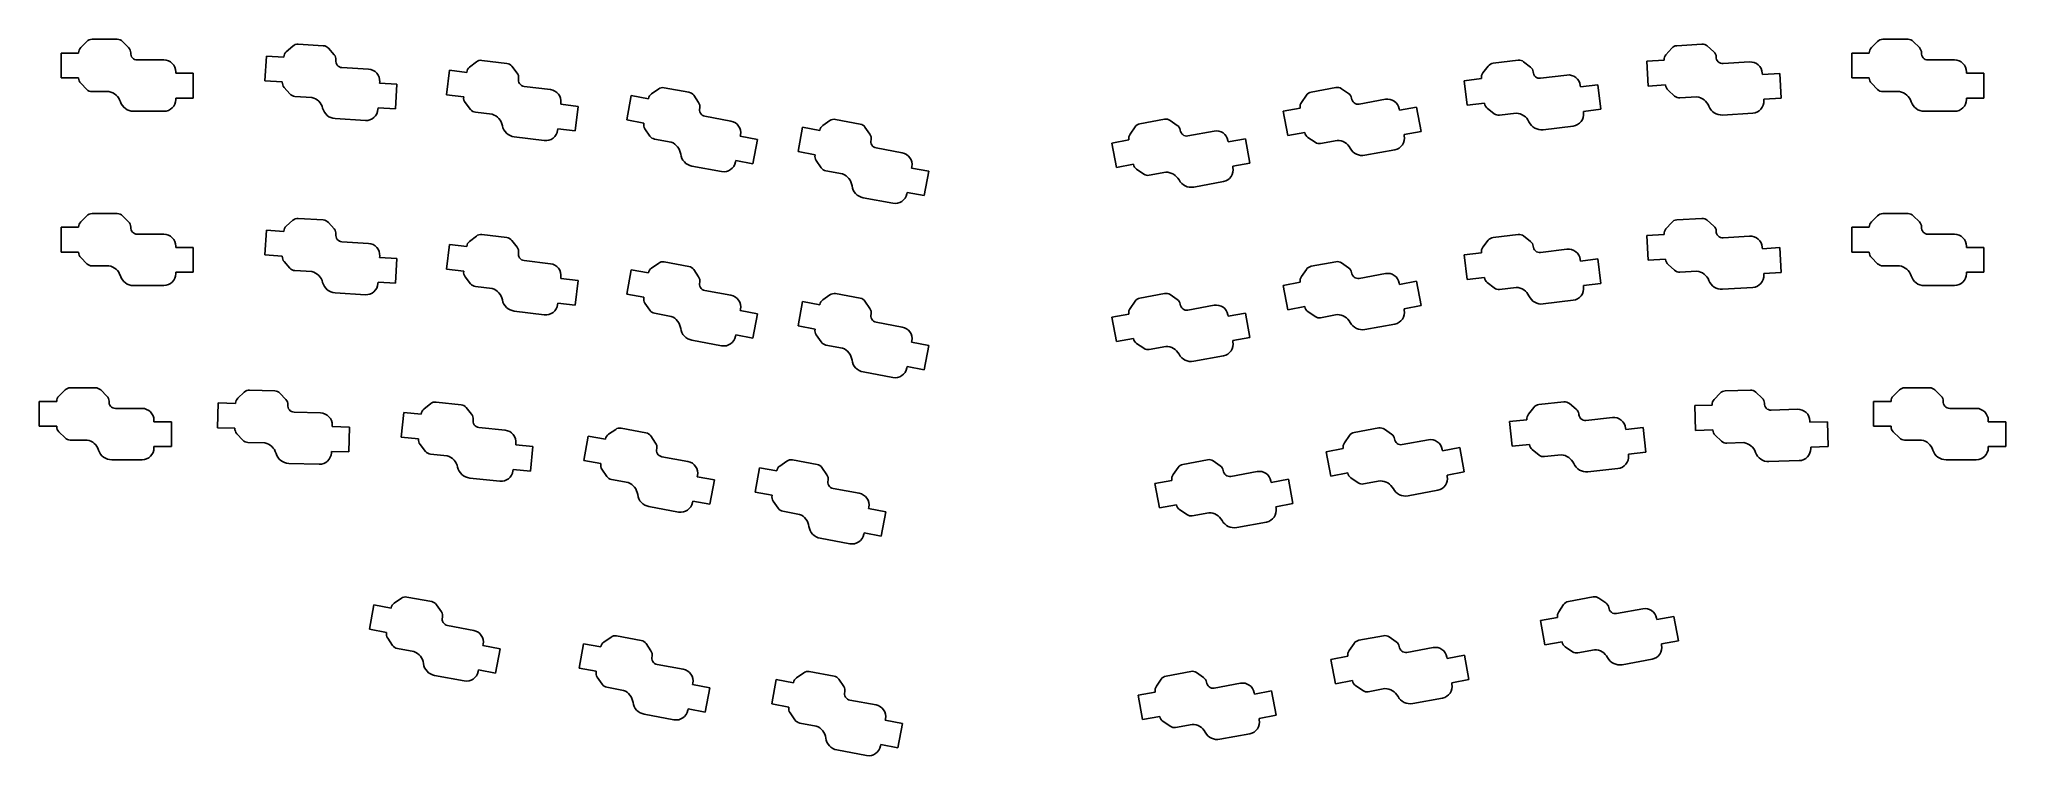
# Model space of a CAD drawing. Extents: x -7 to 207, y -69 to 9.
import ezdxf

# ---------------------------------------------------------------- set-up
doc = ezdxf.new("R2010")
doc.units = 0
doc.layers.add('BLACK', color=7, linetype='CONTINUOUS')

msp = doc.modelspace()

# ---------------------------------------------------------------- linework, layer by layer
at = {"layer": 'BLACK', "linetype": 'CONTINUOUS'}
for p, q in [((1.42574, 8.8), (-1.325739, 8.8)), ((196.723939, 8.8), (193.97246, 8.8)), ((-4.7, 7.3), (-4.7, 4.6)), ((-2.8, 7.3), (-4.7, 7.3)), ((-2.8, 7.325739), (-2.8, 7.3)), ((-1.891418, 8.565688), (-2.565689, 7.891417)), ((2.665658, 7.891448), (1.991418, 8.565688)), ((2.9, 7.174644), (2.9, 7.332511)), ((6.5, 6.55), (3.6, 6.55)), ((17.691663, 6.975632), (17.526832, 4.280668)), ((19.588119, 6.85964), (17.691663, 6.975632)), ((19.58969, 6.885331), (19.588119, 6.85964)), ((20.572275, 8.0675), (19.858098, 7.435649)), ((23.89755, 8.098867), (21.151203, 8.266841)), ((25.079689, 7.116314), (24.447868, 7.830458)), ((25.269834, 6.386541), (25.279472, 6.544114)), ((43.914071, 6.172159), (41.183101, 6.50748)), ((154.214354, 6.519667), (151.483384, 6.184346)), ((170.120525, 6.517768), (168.224069, 6.401776)), ((170.118954, 6.543459), (170.120525, 6.517768)), ((170.950144, 7.836563), (170.318294, 7.122386)), ((174.246811, 8.272946), (171.500464, 8.104972)), ((175.539882, 7.441783), (174.825738, 8.073604)), ((175.817546, 6.740623), (175.807909, 6.898195)), ((190.598199, 7.3), (190.598199, 4.6)), ((192.498199, 7.3), (190.598199, 7.3)), ((192.498199, 7.325739), (192.498199, 7.3)), ((193.406781, 8.565688), (192.73251, 7.891417)), ((197.963857, 7.891448), (197.289617, 8.565688)), ((198.198199, 7.174644), (198.198199, 7.332511)), ((201.798199, 6.55), (198.898199, 6.55)), ((-4.7, 4.6), (-2.8, 4.6)), ((-2.8, 4.6), (-2.8, 4.574261)), ((7.8, 5.1), (7.8, 5.25)), ((9.7, 5.1), (7.8, 5.1)), ((9.7, 2.4), (9.7, 5.1)), ((28.824986, 5.543287), (25.930395, 5.720328)), ((37.651187, 5.42988), (37.32214, 2.750005)), ((39.537025, 5.198328), (37.651187, 5.42988)), ((39.540162, 5.223875), (39.537025, 5.198328)), ((40.593083, 6.343854), (39.841665, 5.756781)), ((45.034022, 5.119271), (44.446977, 5.870655)), ((45.179261, 4.379251), (45.1985, 4.535941)), ((150.202916, 4.51586), (148.317078, 4.284308)), ((150.199779, 4.541407), (150.202916, 4.51586)), ((150.950477, 5.882842), (150.363404, 5.131424)), ((155.555754, 5.768995), (154.80437, 6.35604)), ((155.875706, 5.086093), (155.856467, 5.242784)), ((159.524997, 4.904835), (156.646613, 4.551414)), ((168.224069, 6.401776), (168.3889, 3.706812)), ((179.448965, 6.336918), (176.554374, 6.159878)), ((180.835061, 4.968986), (180.825904, 5.118706)), ((182.731517, 5.084978), (180.835061, 4.968986)), ((182.896348, 2.390014), (182.731517, 5.084978)), ((190.598199, 4.6), (192.498199, 4.6)), ((192.498199, 4.6), (192.498199, 4.574261)), ((203.098199, 5.1), (203.098199, 5.25)), ((204.998199, 5.1), (203.098199, 5.1)), ((204.998199, 2.4), (204.998199, 5.1)), ((-2.565688, 4.008582), (-1.891417, 3.334311)), ((-1.325739, 3.1), (0.509686, 3.1)), ((7.8, 2.4), (9.7, 2.4)), ((7.8, 2.25), (7.8, 2.4)), ((17.526832, 4.280668), (19.423288, 4.164676)), ((19.423288, 4.164676), (19.421717, 4.138985)), ((19.621058, 3.560057), (20.252908, 2.84588)), ((20.803226, 2.577472), (22.635228, 2.465422)), ((30.034041, 4.016629), (30.043198, 4.166349)), ((31.930497, 3.900637), (30.034041, 4.016629)), ((31.765666, 1.205673), (31.930497, 3.900637)), ((37.32214, 2.750005), (39.207978, 2.518453)), ((39.207978, 2.518453), (39.204841, 2.492906)), ((48.676302, 3.320534), (45.797918, 3.673955)), ((57.479118, 2.668512), (56.987082, 0.013724)), ((59.347303, 2.322264), (57.479118, 2.668512)), ((59.351993, 2.347572), (59.347303, 2.322264)), ((60.471324, 3.401182), (59.685467, 2.861078)), ((63.775635, 3.027067), (61.07023, 3.528484)), ((64.82922, 1.907771), (64.289141, 2.693592)), ((131.107383, 2.711815), (130.567279, 1.925959)), ((134.326295, 3.546708), (131.62089, 3.04529)), ((135.711021, 2.879327), (134.925201, 3.419406)), ((136.072066, 2.217231), (136.043297, 2.372454)), ((139.725616, 2.259095), (136.874177, 1.730612)), ((148.317078, 4.284308), (148.646125, 1.604433)), ((160.992017, 3.624073), (160.973737, 3.772955)), ((162.877855, 3.855625), (160.992017, 3.624073)), ((163.206902, 1.17575), (162.877855, 3.855625)), ((168.3889, 3.706812), (170.285356, 3.822804)), ((170.285356, 3.822804), (170.286928, 3.797113)), ((170.555336, 3.246794), (171.269513, 2.614944)), ((171.84844, 2.415603), (173.680442, 2.527653)), ((180.999892, 2.274022), (182.896348, 2.390014)), ((181.009049, 2.124302), (180.999892, 2.274022)), ((192.732511, 4.008582), (193.406782, 3.334311)), ((193.97246, 3.1), (195.807885, 3.1)), ((203.098199, 2.4), (204.998199, 2.4)), ((203.098199, 2.25), (203.098199, 2.4)), ((3.2, 0.95), (6.5, 0.95)), ((25.189269, 0.155193), (28.483114, -0.046267)), ((29.860053, 1.171945), (29.86921, 1.321665)), ((29.86921, 1.321665), (31.765666, 1.205673)), ((39.368468, 1.902888), (39.95554, 1.15147)), ((40.488446, 0.849967), (42.31019, 0.626285)), ((49.789902, 1.722911), (49.808182, 1.871793)), ((51.675739, 1.49136), (49.789902, 1.722911)), ((51.346692, -1.188515), (51.675739, 1.49136)), ((56.987082, 0.013724), (58.855267, -0.332524)), ((64.929011, 1.160265), (64.95778, 1.315488)), ((68.354897, -0.109967), (65.503457, 0.418516)), ((82.457478, -0.435408), (79.752073, 0.066009)), ((115.644452, 0.084233), (112.939047, -0.417185)), ((130.444669, 1.301745), (128.576485, 0.955498)), ((128.576485, 0.955498), (129.068521, -1.69929)), ((130.439978, 1.327053), (130.444669, 1.301745)), ((141.268089, 1.070281), (141.240754, 1.217769)), ((143.136273, 1.416529), (141.268089, 1.070281)), ((143.628309, -1.23826), (143.136273, 1.416529)), ((148.646125, 1.604433), (150.531963, 1.835985)), ((150.531963, 1.835985), (150.5351, 1.810438)), ((150.836604, 1.277531), (151.588022, 0.690459)), ((152.178039, 0.526833), (153.999783, 0.750515)), ((161.321065, 0.944199), (163.206902, 1.17575)), ((161.339345, 0.795317), (161.321065, 0.944199)), ((176.496992, 0.545903), (179.790837, 0.747364)), ((198.498199, 0.95), (201.798199, 0.95)), ((44.718432, -1.835556), (47.993834, -2.237725)), ((49.442574, -1.105845), (49.460854, -0.956963)), ((49.460854, -0.956963), (51.346692, -1.188515)), ((58.855267, -0.332524), (58.850576, -0.357832)), ((58.977878, -0.956739), (59.517982, -1.742595)), ((60.031488, -2.076069), (61.836178, -2.410549)), ((69.368886, -1.772593), (69.396222, -1.625105)), ((71.237071, -2.118841), (69.368886, -1.772593)), ((70.745035, -4.773629), (71.237071, -2.118841)), ((76.160961, -0.793963), (75.668925, -3.448751)), ((78.029146, -1.140211), (76.160961, -0.793963)), ((78.033836, -1.114903), (78.029146, -1.140211)), ((79.153167, -0.061293), (78.36731, -0.601397)), ((83.511063, -1.554704), (82.970984, -0.768883)), ((111.758135, -2.135422), (111.762826, -2.16073)), ((112.42554, -0.75066), (111.885436, -1.536516)), ((117.029178, -0.583148), (116.243358, -0.043069)), ((117.390223, -1.245244), (117.361454, -1.090021)), ((121.043773, -1.20338), (118.192334, -1.731863)), ((124.45443, -2.045946), (122.586246, -2.392194)), ((124.946466, -4.700735), (124.45443, -2.045946)), ((129.068521, -1.69929), (130.936705, -1.353043)), ((130.936705, -1.353043), (130.941395, -1.378351)), ((131.274871, -1.891858), (132.060727, -2.431962)), ((141.760125, -1.584507), (143.628309, -1.23826)), ((141.78746, -1.731995), (141.760125, -1.584507)), ((156.932063, -1.055592), (160.207465, -0.653423)), ((75.668925, -3.448751), (77.53711, -3.794999)), ((77.53711, -3.794999), (77.532419, -3.820307)), ((83.610854, -2.30221), (83.639623, -2.146987)), ((87.03674, -3.572442), (84.1853, -3.043959)), ((111.762826, -2.16073), (109.894642, -2.506977)), ((109.894642, -2.506977), (110.386678, -5.161765)), ((122.586246, -2.392194), (122.558911, -2.244706)), ((132.659632, -2.559263), (134.464323, -2.224783)), ((137.501394, -3.84851), (140.746135, -3.247133)), ((64.089636, -5.014818), (67.334378, -5.616195)), ((68.849515, -4.57487), (68.876851, -4.427381)), ((68.876851, -4.427381), (70.745035, -4.773629)), ((77.659721, -4.419214), (78.199825, -5.20507)), ((78.713331, -5.538544), (80.518021, -5.873024)), ((88.050729, -5.235068), (88.078065, -5.08758)), ((89.918914, -5.581316), (88.050729, -5.235068)), ((89.426878, -8.236104), (89.918914, -5.581316)), ((110.386678, -5.161765), (112.254862, -4.815518)), ((112.254862, -4.815518), (112.259552, -4.840826)), ((112.593028, -5.354333), (113.378884, -5.894437)), ((113.977789, -6.021738), (115.78248, -5.687258)), ((123.078282, -5.046982), (124.946466, -4.700735)), ((123.105617, -5.19447), (123.078282, -5.046982)), ((82.771479, -8.477293), (86.016221, -9.07867)), ((87.531358, -8.037345), (87.558694, -7.889856)), ((87.558694, -7.889856), (89.426878, -8.236104)), ((118.819551, -7.310985), (122.064292, -6.709608)), ((-1.891418, -10.434312), (-2.565689, -11.108583)), ((1.42574, -10.2), (-1.325739, -10.2)), ((2.665658, -11.108552), (1.991418, -10.434312)), ((193.406781, -10.434312), (192.73251, -11.108583)), ((196.723939, -10.2), (193.97246, -10.2)), ((197.963857, -11.108552), (197.289617, -10.434312)), ((-4.7, -11.7), (-4.7, -14.4)), ((-2.8, -11.7), (-4.7, -11.7)), ((-2.8, -11.674261), (-2.8, -11.7)), ((2.9, -11.825356), (2.9, -11.667489)), ((6.5, -12.45), (3.6, -12.45)), ((17.691663, -12.024369), (17.526832, -14.719333)), ((19.588119, -12.140361), (17.691663, -12.024369)), ((19.58969, -12.11467), (19.588119, -12.140361)), ((20.572275, -10.932501), (19.858098, -11.564352)), ((23.89755, -10.901134), (21.151203, -10.73316)), ((25.079689, -11.883687), (24.447868, -11.169543)), ((25.269834, -12.61346), (25.279472, -12.455887)), ((40.593083, -12.656146), (39.841665, -13.243219)), ((43.914071, -12.827841), (41.183101, -12.49252)), ((154.214354, -12.480333), (151.483384, -12.815654)), ((155.555754, -13.231005), (154.80437, -12.64396)), ((170.120525, -12.482233), (168.224069, -12.598225)), ((168.224069, -12.598225), (168.3889, -15.293189)), ((170.118954, -12.456542), (170.120525, -12.482233)), ((170.950144, -11.163438), (170.318294, -11.877615)), ((174.246811, -10.727055), (171.500464, -10.895029)), ((175.539882, -11.558218), (174.825738, -10.926397)), ((175.817546, -12.259378), (175.807909, -12.101806)), ((179.448965, -12.663083), (176.554374, -12.840123)), ((190.598199, -11.7), (190.598199, -14.4)), ((192.498199, -11.7), (190.598199, -11.7)), ((192.498199, -11.674261), (192.498199, -11.7)), ((198.198199, -11.825356), (198.198199, -11.667489)), ((201.798199, -12.45), (198.898199, -12.45)), ((-4.7, -14.4), (-2.8, -14.4)), ((-2.8, -14.4), (-2.8, -14.425739)), ((-2.565688, -14.991418), (-1.891417, -15.665689)), ((7.8, -13.9), (7.8, -13.75)), ((9.7, -13.9), (7.8, -13.9)), ((9.7, -16.6), (9.7, -13.9)), ((17.526832, -14.719333), (19.423288, -14.835325)), ((19.423288, -14.835325), (19.421717, -14.861016)), ((28.824986, -13.456714), (25.930395, -13.279673)), ((30.034041, -14.983372), (30.043198, -14.833652)), ((31.930497, -15.099364), (30.034041, -14.983372)), ((37.651187, -13.57012), (37.32214, -16.249995)), ((39.537025, -13.801672), (37.651187, -13.57012)), ((39.540162, -13.776125), (39.537025, -13.801672)), ((45.034022, -13.880729), (44.446977, -13.129345)), ((45.179261, -14.620749), (45.1985, -14.464059)), ((150.202916, -14.48414), (148.317078, -14.715692)), ((148.317078, -14.715692), (148.646125, -17.395567)), ((150.199779, -14.458593), (150.202916, -14.48414)), ((150.950477, -13.117158), (150.363404, -13.868576)), ((155.875706, -13.913907), (155.856467, -13.757216)), ((159.524997, -14.095165), (156.646613, -14.448586)), ((180.835061, -14.031015), (180.825904, -13.881295)), ((182.731517, -13.915023), (180.835061, -14.031015)), ((182.896348, -16.609987), (182.731517, -13.915023)), ((190.598199, -14.4), (192.498199, -14.4)), ((192.498199, -14.4), (192.498199, -14.425739)), ((192.732511, -14.991418), (193.406782, -15.665689)), ((203.098199, -13.9), (203.098199, -13.75)), ((204.998199, -13.9), (203.098199, -13.9)), ((204.998199, -16.6), (204.998199, -13.9)), ((-1.325739, -15.9), (0.509686, -15.9)), ((7.8, -16.6), (9.7, -16.6)), ((7.8, -16.75), (7.8, -16.6)), ((19.621058, -15.439944), (20.252908, -16.154121)), ((20.803226, -16.422529), (22.635228, -16.534579)), ((31.765666, -17.794328), (31.930497, -15.099364)), ((37.32214, -16.249995), (39.207978, -16.481547)), ((39.207978, -16.481547), (39.204841, -16.507094)), ((39.368468, -17.097112), (39.95554, -17.84853)), ((48.676302, -15.679466), (45.797918, -15.326045)), ((49.789902, -17.277089), (49.808182, -17.128207)), ((57.479118, -16.331488), (56.987082, -18.986276)), ((59.347303, -16.677736), (57.479118, -16.331488)), ((59.351993, -16.652428), (59.347303, -16.677736)), ((60.471324, -15.598818), (59.685467, -16.138922)), ((63.775635, -15.972933), (61.07023, -15.471516)), ((64.82922, -17.092229), (64.289141, -16.306408)), ((131.107383, -16.288185), (130.567279, -17.074041)), ((134.326295, -15.453292), (131.62089, -15.95471)), ((135.711021, -16.120673), (134.925201, -15.580594)), ((136.072066, -16.782769), (136.043297, -16.627546)), ((139.725616, -16.740905), (136.874177, -17.269388)), ((160.992017, -15.375927), (160.973737, -15.227045)), ((162.877855, -15.144375), (160.992017, -15.375927)), ((163.206902, -17.82425), (162.877855, -15.144375)), ((168.3889, -15.293189), (170.285356, -15.177197)), ((170.285356, -15.177197), (170.286928, -15.202888)), ((170.555336, -15.753207), (171.269513, -16.385057)), ((171.84844, -16.584398), (173.680442, -16.472348)), ((180.999892, -16.725979), (182.896348, -16.609987)), ((181.009049, -16.875699), (180.999892, -16.725979)), ((193.97246, -15.9), (195.807885, -15.9)), ((203.098199, -16.6), (204.998199, -16.6)), ((203.098199, -16.75), (203.098199, -16.6)), ((3.2, -18.05), (6.5, -18.05)), ((25.189269, -18.844808), (28.483114, -19.046268)), ((29.860053, -17.828056), (29.86921, -17.678336)), ((29.86921, -17.678336), (31.765666, -17.794328)), ((40.488446, -18.150033), (42.31019, -18.373715)), ((51.675739, -17.50864), (49.789902, -17.277089)), ((51.346692, -20.188515), (51.675739, -17.50864)), ((56.987082, -18.986276), (58.855267, -19.332524)), ((64.929011, -17.839735), (64.95778, -17.684512)), ((68.354897, -19.109967), (65.503457, -18.581484)), ((79.153167, -19.061293), (78.36731, -19.601397)), ((82.457478, -19.435408), (79.752073, -18.933991)), ((115.644452, -18.915767), (112.939047, -19.417185)), ((117.029178, -19.583148), (116.243358, -19.043069)), ((130.444669, -17.698255), (128.576485, -18.044502)), ((128.576485, -18.044502), (129.068521, -20.69929)), ((130.439978, -17.672947), (130.444669, -17.698255)), ((141.268089, -17.929719), (141.240754, -17.782231)), ((143.136273, -17.583471), (141.268089, -17.929719)), ((143.628309, -20.23826), (143.136273, -17.583471)), ((148.646125, -17.395567), (150.531963, -17.164015)), ((150.531963, -17.164015), (150.5351, -17.189562)), ((150.836604, -17.722469), (151.588022, -18.309541)), ((152.178039, -18.473167), (153.999783, -18.249485)), ((161.321065, -18.055801), (163.206902, -17.82425)), ((161.339345, -18.204683), (161.321065, -18.055801)), ((176.496992, -18.454098), (179.790837, -18.252637)), ((198.498199, -18.05), (201.798199, -18.05)), ((44.718432, -20.835556), (47.993834, -21.237725)), ((49.442574, -20.105845), (49.460854, -19.956963)), ((49.460854, -19.956963), (51.346692, -20.188515)), ((58.855267, -19.332524), (58.850576, -19.357832)), ((58.977878, -19.956739), (59.517982, -20.742595)), ((60.031488, -21.076069), (61.836178, -21.410549)), ((69.368886, -20.772593), (69.396222, -20.625105)), ((71.237071, -21.118841), (69.368886, -20.772593)), ((70.745035, -23.773629), (71.237071, -21.118841)), ((76.160961, -19.793963), (75.668925, -22.448751)), ((78.029146, -20.140211), (76.160961, -19.793963)), ((78.033836, -20.114903), (78.029146, -20.140211)), ((83.511063, -20.554704), (82.970984, -19.768883)), ((83.610854, -21.30221), (83.639623, -21.146987)), ((111.762826, -21.16073), (109.894642, -21.506977)), ((111.758135, -21.135422), (111.762826, -21.16073)), ((112.42554, -19.75066), (111.885436, -20.536516)), ((117.390223, -20.245244), (117.361454, -20.090021)), ((121.043773, -20.20338), (118.192334, -20.731863)), ((122.586246, -21.392194), (122.558911, -21.244706)), ((124.45443, -21.045946), (122.586246, -21.392194)), ((124.946466, -23.700735), (124.45443, -21.045946)), ((129.068521, -20.69929), (130.936705, -20.353043)), ((130.936705, -20.353043), (130.941395, -20.378351)), ((131.274871, -20.891858), (132.060727, -21.431962)), ((132.659632, -21.559263), (134.464323, -21.224783)), ((141.760125, -20.584507), (143.628309, -20.23826)), ((141.78746, -20.731995), (141.760125, -20.584507)), ((156.932063, -20.055592), (160.207465, -19.653423)), ((68.849515, -23.57487), (68.876851, -23.427381)), ((68.876851, -23.427381), (70.745035, -23.773629)), ((75.668925, -22.448751), (77.53711, -22.794999)), ((77.53711, -22.794999), (77.532419, -22.820307)), ((77.659721, -23.419214), (78.199825, -24.20507)), ((87.03674, -22.572442), (84.1853, -22.043959)), ((109.894642, -21.506977), (110.386678, -24.161765)), ((137.501394, -22.84851), (140.746135, -22.247133)), ((64.089636, -24.014818), (67.334378, -24.616195)), ((78.713331, -24.538544), (80.518021, -24.873024)), ((88.050729, -24.235068), (88.078065, -24.08758)), ((89.918914, -24.581316), (88.050729, -24.235068)), ((89.426878, -27.236104), (89.918914, -24.581316)), ((110.386678, -24.161765), (112.254862, -23.815518)), ((112.254862, -23.815518), (112.259552, -23.840826)), ((112.593028, -24.354333), (113.378884, -24.894437)), ((113.977789, -25.021738), (115.78248, -24.687258)), ((118.819551, -26.310985), (122.064292, -25.709608)), ((123.078282, -24.046982), (124.946466, -23.700735)), ((123.105617, -24.19447), (123.078282, -24.046982)), ((82.771479, -27.477293), (86.016221, -28.07867)), ((87.531358, -27.037345), (87.558694, -26.889856)), ((87.558694, -26.889856), (89.426878, -27.236104)), ((-4.266418, -29.434312), (-4.940689, -30.108583)), ((-0.94926, -29.2), (-3.700739, -29.2)), ((0.290658, -30.108552), (-0.383582, -29.434312)), ((15.281733, -29.675093), (14.587185, -30.328458)), ((18.604499, -29.542191), (15.854303, -29.458165)), ((19.816093, -30.488185), (19.162758, -29.793669)), ((176.235395, -29.790615), (175.58203, -30.485163)), ((179.54385, -29.455111), (176.793654, -29.539137)), ((180.810936, -30.325374), (180.11642, -29.672039)), ((195.781781, -29.434312), (195.10751, -30.108583)), ((199.098939, -29.2), (196.34746, -29.2)), ((200.338857, -30.108552), (199.664617, -29.434312)), ((-7.075, -30.7), (-7.075, -33.4)), ((-5.175, -30.7), (-7.075, -30.7)), ((-5.175, -30.674261), (-5.175, -30.7)), ((0.525, -30.825356), (0.525, -30.667489)), ((4.125, -31.45), (1.225, -31.45)), ((12.435808, -30.854421), (12.353354, -33.553161)), ((14.334922, -30.912444), (12.435808, -30.854421)), ((14.335708, -30.886717), (14.334922, -30.912444)), ((20.028435, -31.211811), (20.033256, -31.054018)), ((23.607681, -31.946102), (20.709033, -31.857541)), ((32.681263, -31.888285), (32.393178, -34.572872)), ((34.570417, -32.091011), (32.681263, -31.888285)), ((34.573163, -32.065419), (34.570417, -32.091011)), ((35.608858, -30.929492), (34.866493, -31.527971)), ((38.932081, -31.050451), (36.196309, -30.756874)), ((40.06798, -32.086114), (39.469529, -31.343783)), ((155.928099, -31.333113), (155.32962, -32.075478)), ((159.20132, -30.746204), (156.465548, -31.039782)), ((160.531101, -31.517273), (159.78877, -30.918822)), ((160.840587, -32.204982), (160.823743, -32.048016)), ((175.365889, -31.08346), (173.466775, -31.141483)), ((173.466775, -31.141483), (173.549229, -33.840223)), ((175.365103, -31.057733), (175.365889, -31.08346)), ((181.067058, -31.034688), (181.062237, -30.876894)), ((184.684455, -31.549102), (181.785808, -31.637663)), ((192.973199, -30.7), (192.973199, -33.4)), ((194.873199, -30.7), (192.973199, -30.7)), ((194.873199, -30.674261), (194.873199, -30.7)), ((200.573199, -30.825356), (200.573199, -30.667489)), ((204.173199, -31.45), (201.273199, -31.45)), ((-7.075, -33.4), (-5.175, -33.4)), ((-5.175, -33.4), (-5.175, -33.425739)), ((-4.940688, -33.991418), (-4.266417, -34.665689)), ((5.425, -32.9), (5.425, -32.75)), ((7.325, -32.9), (5.425, -32.9)), ((7.325, -35.6), (7.325, -32.9)), ((12.353354, -33.553161), (14.252468, -33.611185)), ((14.252468, -33.611185), (14.251682, -33.636912)), ((14.46861, -34.209482), (15.121975, -34.90403)), ((24.862793, -33.435126), (24.867374, -33.285196)), ((26.761907, -33.493149), (24.862793, -33.435126)), ((26.679453, -36.19189), (26.761907, -33.493149)), ((40.224503, -32.82383), (40.241347, -32.666864)), ((43.737304, -33.82902), (40.853859, -33.519596)), ((55.781063, -33.73087), (54.995206, -34.270974)), ((59.085374, -34.104985), (56.379969, -33.603568)), ((139.016557, -33.585344), (136.311152, -34.086762)), ((140.401283, -34.252725), (139.615463, -33.712646)), ((155.15975, -32.688519), (153.270596, -32.891245)), ((153.270596, -32.891245), (153.558681, -35.575832)), ((155.157004, -32.662927), (155.15975, -32.688519)), ((164.486684, -32.441947), (161.603239, -32.751371)), ((165.933975, -33.744963), (165.91797, -33.595819)), ((167.823129, -33.542237), (165.933975, -33.744963)), ((168.111213, -36.226824), (167.823129, -33.542237)), ((173.549229, -33.840223), (175.448343, -33.7822)), ((175.448343, -33.7822), (175.449129, -33.807927)), ((186.02813, -32.958725), (186.023549, -32.808795)), ((187.927243, -32.900702), (186.02813, -32.958725)), ((188.009697, -35.599443), (187.927243, -32.900702)), ((192.973199, -33.4), (194.873199, -33.4)), ((194.873199, -33.4), (194.873199, -33.425739)), ((195.107511, -33.991418), (195.781782, -34.665689)), ((205.473199, -32.9), (205.473199, -32.75)), ((207.373199, -32.9), (205.473199, -32.9)), ((207.373199, -35.6), (207.373199, -32.9)), ((-3.700739, -34.9), (-1.865314, -34.9)), ((5.425, -35.6), (7.325, -35.6)), ((5.425, -35.75), (5.425, -35.6)), ((15.680234, -35.155507), (17.514803, -35.211558)), ((24.775759, -36.283797), (24.780339, -36.133867)), ((24.780339, -36.133867), (26.679453, -36.19189)), ((32.393178, -34.572872), (34.282332, -34.775598)), ((34.282332, -34.775598), (34.279586, -34.80119)), ((34.452204, -35.38864), (35.050682, -36.131006)), ((35.588131, -36.424336), (37.413078, -36.620172)), ((44.875171, -35.40945), (44.891176, -35.260307)), ((46.764325, -35.612176), (44.875171, -35.40945)), ((46.47624, -38.296763), (46.764325, -35.612176)), ((52.788857, -34.46354), (52.296821, -37.118328)), ((54.657042, -34.809788), (52.788857, -34.46354)), ((54.661732, -34.78448), (54.657042, -34.809788)), ((60.138959, -35.224281), (59.59888, -34.43846)), ((60.23875, -35.971787), (60.267519, -35.816564)), ((135.134931, -35.830307), (133.266747, -36.176554)), ((133.266747, -36.176554), (133.758783, -38.831342)), ((135.13024, -35.804999), (135.134931, -35.830307)), ((135.797645, -34.420237), (135.257541, -35.206093)), ((140.762328, -34.914821), (140.733559, -34.759598)), ((144.415878, -34.872957), (141.564439, -35.40144)), ((145.958351, -36.061771), (145.931016, -35.914283)), ((147.826535, -35.715523), (145.958351, -36.061771)), ((148.318571, -38.370312), (147.826535, -35.715523)), ((153.558681, -35.575832), (155.447834, -35.373106)), ((155.447834, -35.373106), (155.450581, -35.398698)), ((155.743912, -35.936148), (156.486277, -36.534626)), ((166.22206, -36.42955), (168.111213, -36.226824)), ((166.238064, -36.578693), (166.22206, -36.42955)), ((175.700607, -34.366187), (176.395154, -35.019552)), ((176.967724, -35.236479), (178.802293, -35.180428)), ((186.110584, -35.657466), (188.009697, -35.599443)), ((186.115164, -35.807396), (186.110584, -35.657466)), ((196.34746, -34.9), (198.182885, -34.9)), ((205.473199, -35.6), (207.373199, -35.6)), ((205.473199, -35.75), (205.473199, -35.6)), ((0.825, -37.05), (4.125, -37.05)), ((20.138204, -37.442713), (23.436665, -37.54349)), ((44.571082, -38.243181), (44.587087, -38.094037)), ((44.587087, -38.094037), (46.47624, -38.296763)), ((52.296821, -37.118328), (54.165006, -37.464576)), ((54.165006, -37.464576), (54.160315, -37.489884)), ((54.287617, -38.088791), (54.827721, -38.874647)), ((63.664636, -37.242019), (60.813196, -36.713536)), ((71.4707, -37.926015), (70.978664, -40.580803)), ((73.338885, -38.272263), (71.4707, -37.926015)), ((73.343575, -38.246955), (73.338885, -38.272263)), ((74.462906, -37.193345), (73.677049, -37.733449)), ((77.767217, -37.56746), (75.061812, -37.066043)), ((78.820802, -38.686756), (78.280723, -37.900935)), ((117.115801, -37.882712), (116.575697, -38.668568)), ((120.334713, -37.047819), (117.629308, -37.549237)), ((121.719439, -37.7152), (120.933619, -37.175121)), ((122.080484, -38.377296), (122.051715, -38.222073)), ((125.734034, -38.335432), (122.882595, -38.863915)), ((133.758783, -38.831342), (135.626967, -38.485095)), ((135.626967, -38.485095), (135.631657, -38.510403)), ((146.450387, -38.716559), (148.318571, -38.370312)), ((157.073726, -36.707243), (158.898674, -36.511407)), ((161.803031, -38.362083), (165.084193, -38.00998)), ((181.55701, -37.247267), (184.855471, -37.14649)), ((200.873199, -37.05), (204.173199, -37.05)), ((39.858634, -39.044949), (43.139796, -39.397053)), ((55.341227, -39.208121), (57.145917, -39.542601)), ((64.678625, -38.904645), (64.705961, -38.757157)), ((66.54681, -39.250893), (64.678625, -38.904645)), ((66.054774, -41.905681), (66.54681, -39.250893)), ((70.978664, -40.580803), (72.846849, -40.927051)), ((78.920593, -39.434262), (78.949362, -39.279039)), ((82.346479, -40.704494), (79.495039, -40.176011)), ((116.453087, -39.292782), (114.584903, -39.639029)), ((114.584903, -39.639029), (115.076939, -42.293817)), ((116.448396, -39.267474), (116.453087, -39.292782)), ((127.276507, -39.524246), (127.249172, -39.376758)), ((129.144691, -39.177998), (127.276507, -39.524246)), ((129.636727, -41.832787), (129.144691, -39.177998)), ((135.965133, -39.02391), (136.750989, -39.564014)), ((137.349894, -39.691315), (139.154585, -39.356835)), ((142.191656, -40.980562), (145.436397, -40.379185)), ((146.477722, -38.864047), (146.450387, -38.716559)), ((59.399375, -42.14687), (62.644117, -42.748247)), ((64.159254, -41.706922), (64.18659, -41.559433)), ((64.18659, -41.559433), (66.054774, -41.905681)), ((72.846849, -40.927051), (72.842158, -40.952359)), ((72.96946, -41.551266), (73.509564, -42.337122)), ((74.02307, -42.670596), (75.82776, -43.005076)), ((83.360468, -42.36712), (83.387804, -42.219632)), ((85.228653, -42.713368), (83.360468, -42.36712)), ((84.736617, -45.368156), (85.228653, -42.713368)), ((115.076939, -42.293817), (116.945123, -41.94757)), ((116.945123, -41.94757), (116.949813, -41.972878)), ((117.283289, -42.486385), (118.069145, -43.026489)), ((118.66805, -43.15379), (120.472741, -42.81931)), ((127.768543, -42.179034), (129.636727, -41.832787)), ((127.795878, -42.326522), (127.768543, -42.179034)), ((82.841097, -45.169397), (82.868433, -45.021908)), ((82.868433, -45.021908), (84.736617, -45.368156)), ((123.509812, -44.443037), (126.754553, -43.84166)), ((78.081218, -45.609345), (81.32596, -46.210722)), ((29.418825, -52.879912), (28.926789, -55.5347)), ((31.28701, -53.22616), (29.418825, -52.879912)), ((31.2917, -53.200852), (31.28701, -53.22616)), ((32.411031, -52.147242), (31.625174, -52.687346)), ((35.715342, -52.521357), (33.009937, -52.01994)), ((36.768927, -53.640653), (36.228848, -52.854832)), ((159.167676, -52.836609), (158.627572, -53.622465)), ((162.386588, -52.001716), (159.681183, -52.503134)), ((163.771314, -52.669097), (162.985494, -52.129018)), ((164.132359, -53.331193), (164.10359, -53.17597)), ((167.785909, -53.289329), (164.93447, -53.817812)), ((28.926789, -55.5347), (30.794974, -55.880948)), ((36.868718, -54.388159), (36.897487, -54.232936)), ((40.294604, -55.658391), (37.443164, -55.129908)), ((158.504962, -54.246679), (156.636778, -54.592926)), ((156.636778, -54.592926), (157.128814, -57.247714)), ((158.500271, -54.221371), (158.504962, -54.246679)), ((169.328382, -54.478143), (169.301047, -54.330655)), ((171.196566, -54.131895), (169.328382, -54.478143)), ((171.688602, -56.786684), (171.196566, -54.131895)), ((30.794974, -55.880948), (30.790283, -55.906256)), ((30.917585, -56.505163), (31.457689, -57.291019)), ((31.971195, -57.624493), (33.775885, -57.958973)), ((41.308593, -57.321017), (41.335929, -57.173529)), ((43.176778, -57.667265), (41.308593, -57.321017)), ((42.684742, -60.322053), (43.176778, -57.667265)), ((52.279501, -57.116888), (51.787465, -59.771676)), ((54.147686, -57.463136), (52.279501, -57.116888)), ((54.152376, -57.437828), (54.147686, -57.463136)), ((55.271707, -56.384218), (54.48585, -56.924322)), ((58.576018, -56.758333), (55.870613, -56.256916)), ((59.629603, -57.877629), (59.089524, -57.091808)), ((136.307, -57.073585), (135.766896, -57.859441)), ((139.525912, -56.238692), (136.820507, -56.74011)), ((140.910638, -56.906073), (140.124818, -56.365994)), ((141.271683, -57.568169), (141.242914, -57.412946)), ((144.925233, -57.526305), (142.073794, -58.054788)), ((157.128814, -57.247714), (158.996998, -56.901467)), ((158.996998, -56.901467), (159.001688, -56.926775)), ((159.335164, -57.440282), (160.12102, -57.980386)), ((160.719925, -58.107687), (162.524616, -57.773207)), ((169.820418, -57.132931), (171.688602, -56.786684)), ((169.847753, -57.280419), (169.820418, -57.132931)), ((40.789222, -60.123294), (40.816558, -59.975805)), ((40.816558, -59.975805), (42.684742, -60.322053)), ((51.787465, -59.771676), (53.65565, -60.117924)), ((59.729394, -58.625135), (59.758163, -58.469912)), ((63.15528, -59.895367), (60.30384, -59.366884)), ((135.644286, -58.483655), (133.776102, -58.829902)), ((133.776102, -58.829902), (134.268138, -61.48469)), ((135.639595, -58.458347), (135.644286, -58.483655)), ((146.467706, -58.715119), (146.440371, -58.567631)), ((148.33589, -58.368871), (146.467706, -58.715119)), ((148.827926, -61.02366), (148.33589, -58.368871)), ((165.561687, -59.396934), (168.806428, -58.795557)), ((36.029343, -60.563242), (39.274085, -61.164619)), ((53.65565, -60.117924), (53.650959, -60.143232)), ((53.778261, -60.742139), (54.318365, -61.527995)), ((54.831871, -61.861469), (56.636561, -62.195949)), ((64.169269, -61.557993), (64.196605, -61.410505)), ((66.037454, -61.904241), (64.169269, -61.557993)), ((65.545418, -64.559029), (66.037454, -61.904241)), ((73.296575, -61.012172), (72.804539, -63.66696)), ((75.16476, -61.35842), (73.296575, -61.012172)), ((75.16945, -61.333112), (75.16476, -61.35842)), ((76.288781, -60.279502), (75.502924, -60.819606)), ((79.593092, -60.653617), (76.887687, -60.1522)), ((80.646677, -61.772913), (80.106598, -60.987092)), ((115.289926, -60.968869), (114.749822, -61.754725)), ((118.508838, -60.133976), (115.803433, -60.635394)), ((119.893564, -60.801357), (119.107744, -60.261278)), ((120.254609, -61.463453), (120.22584, -61.30823)), ((123.908159, -61.421589), (121.05672, -61.950072)), ((134.268138, -61.48469), (136.136322, -61.138443)), ((136.136322, -61.138443), (136.141012, -61.163751)), ((136.474488, -61.677258), (137.260344, -62.217362)), ((137.859249, -62.344663), (139.66394, -62.010183)), ((146.959742, -61.369907), (148.827926, -61.02366)), ((146.987077, -61.517395), (146.959742, -61.369907)), ((63.649898, -64.36027), (63.677234, -64.212781)), ((63.677234, -64.212781), (65.545418, -64.559029)), ((72.804539, -63.66696), (74.672724, -64.013208)), ((74.672724, -64.013208), (74.668033, -64.038516)), ((80.746468, -62.520419), (80.775237, -62.365196)), ((84.172354, -63.790651), (81.320914, -63.262168)), ((114.627212, -62.378939), (112.759028, -62.725186)), ((112.759028, -62.725186), (113.251064, -65.379974)), ((114.622521, -62.353631), (114.627212, -62.378939)), ((125.450632, -62.610403), (125.423297, -62.462915)), ((127.318816, -62.264155), (125.450632, -62.610403)), ((127.810852, -64.918944), (127.318816, -62.264155)), ((142.701011, -63.63391), (145.945752, -63.032533)), ((58.890019, -64.800218), (62.134761, -65.401595)), ((74.795335, -64.637423), (75.335439, -65.423279)), ((75.848945, -65.756753), (77.653635, -66.091233)), ((85.186343, -65.453277), (85.213679, -65.305789)), ((87.054528, -65.799525), (85.186343, -65.453277)), ((86.562492, -68.454313), (87.054528, -65.799525)), ((113.251064, -65.379974), (115.119248, -65.033727)), ((115.119248, -65.033727), (115.123938, -65.059035)), ((115.457414, -65.572542), (116.24327, -66.112646)), ((116.842175, -66.239947), (118.646866, -65.905467)), ((125.942668, -65.265191), (127.810852, -64.918944)), ((125.970003, -65.412679), (125.942668, -65.265191)), ((84.666972, -68.255554), (84.694308, -68.108065)), ((84.694308, -68.108065), (86.562492, -68.454313)), ((121.683937, -67.529194), (124.928678, -66.927817)), ((79.907093, -68.695502), (83.151835, -69.296879))]:
    msp.add_line(p, q, dxfattribs=at)
at = {"layer": 'BLACK'}
for centre, radius, start, end in [((-1.325739, 8.000009), 0.799991, 90, 135), ((1.42574, 8.00001), 0.79999, 45, 90), ((193.97246, 8.000009), 0.799991, 90, 135), ((196.723939, 8.00001), 0.79999, 45, 90), ((-2.000009, 7.325739), 0.799991, 135, 180), ((2.09984, 7.32563), 0.800187, 0.49277747, 45), ((3.59997, 7.25448), 0.70448, -186.48334735, -89.99756008), ((6.5, 5.25), 1.3, 0, 90), ((20.388189, 6.836493), 0.799991, 131.50003565, 176.5000208), ((21.102365, 7.468342), 0.799991, 86.5000208, 131.4999882), ((23.848712, 7.300369), 0.79999, 41.50002947, 86.50001643), ((24.480384, 6.586094), 0.800187, -3.00719891, 41.49998527), ((25.973373, 6.423496), 0.70448, -189.98334413, -93.49759733), ((41.085607, 5.713452), 0.799992, 83.00002696, 127.99999879), ((154.311848, 5.72564), 0.79999, 52.0000259, 96.99998176), ((170.917453, 6.592297), 0.799991, -221.4999882, -176.5000208), ((171.549302, 7.306473), 0.799991, 93.4999792, 138.5000118), ((174.295649, 7.474448), 0.79999, 48.49997053, 93.49998357), ((175.009661, 6.842478), 0.800188, 3.99280016, 48.4999611), ((176.511337, 6.863042), 0.70448, -182.98333098, -86.49759326), ((193.29819, 7.325739), 0.799991, 135, 180), ((197.398039, 7.32563), 0.800187, 0.49277747, 45), ((198.898169, 7.25448), 0.70448, -186.48334735, -89.99756008), ((201.798199, 5.25), 1.3, 0, 90), ((-2.000009, 4.574261), 0.799991, -180, -135), ((28.745623, 4.245712), 1.3, -3.49999618, 86.50000382), ((40.33419, 5.126381), 0.799991, 128.00004288, 173.00002696), ((43.816577, 5.378132), 0.79999, 38.00003054, 83.00001824), ((44.403466, 4.626627), 0.800187, -6.50722422, 37.99998084), ((45.883743, 4.373187), 0.704479, -193.48338656, -96.99758682), ((150.993807, 4.638901), 0.799991, -217.99999879, -173.00002696), ((151.580878, 5.390318), 0.799991, 96.99997304, 141.99995712), ((155.063109, 5.138439), 0.800187, 7.49274711, 51.99996273), ((156.560729, 5.250639), 0.70448, -179.48338151, -82.99758106), ((159.683427, 3.614525), 1.3, 6.99999358, 96.99999358), ((179.528328, 5.039343), 1.3, 3.49999349, 93.49999618), ((193.29819, 4.574261), 0.799991, -180, -135), ((-1.325739, 3.899991), 0.799991, -135, -90), ((0.233343, 1.514511), 1.609391, 17.53373207, 80.11294558), ((6.5, 2.25), 1.3, -90, 0), ((20.220215, 4.090147), 0.79999, -183.49998357, -138.49996435), ((20.852065, 3.375971), 0.799991, -138.5000118, -93.50005068), ((22.262608, 0.899761), 1.609391, 14.03371356, 76.6129198), ((39.998869, 2.395412), 0.799991, -186.99997304, -141.99995712), ((48.517872, 2.030224), 1.3, -7.00003732, 83.00000642), ((60.138588, 2.201786), 0.799991, 124.50002803, 169.50005395), ((60.924443, 2.741889), 0.79999, 79.49998352, 124.49996901), ((63.629849, 2.240473), 0.79999, 34.50000958, 79.50004089), ((131.766677, 2.258695), 0.799991, 100.50001648, 145.50001253), ((134.472082, 2.760114), 0.79999, 55.49999042, 100.50002953), ((135.25779, 2.219871), 0.800188, 10.99278115, 55.50003256), ((136.745766, 2.423289), 0.704479, -175.98337329, -79.49752845), ((139.962522, 0.980863), 1.300001, 10.49998708, 100.49998708), ((171.085426, 3.845951), 0.79999, -176.50001643, -131.50003565), ((171.799602, 3.214102), 0.799991, -131.50003565, -86.5000208), ((173.501406, 0.928251), 1.609391, 21.03373327, 83.61293736), ((193.97246, 3.899991), 0.799991, -135, -90), ((195.531542, 1.514511), 1.609391, 17.53373207, 80.11294558), ((201.798199, 2.25), 1.3, -90, 0), ((3.2, 2.4518), 1.5018, -162.46670747, -90), ((25.280952, 1.654192), 1.5018, -165.96669901, -93.50001118), ((28.562477, 1.251308), 1.300001, -93.49999618, -3.49999349), ((40.58594, 1.643995), 0.799991, -141.99995712, -96.99997304), ((41.842684, -0.913708), 1.609391, 10.53373019, 73.11293209), ((64.169765, 1.45454), 0.800187, -10.00719586, 34.50000799), ((65.631809, 1.111205), 0.70448, -196.98331747, -100.49757553), ((79.606286, -0.720586), 0.79999, 79.49998352, 124.49996901), ((115.790239, -0.702361), 0.79999, 55.49999042, 100.50002953), ((131.226573, 1.47284), 0.799991, -214.50002803, -169.49998352), ((151.329128, 1.907932), 0.799991, -173.00002696, -128.00004288), ((152.080545, 1.320861), 0.799991, -128.00004288, -83.00002696), ((153.918722, -0.856834), 1.609392, 24.53373307, 87.11293458), ((160.049035, 0.636887), 1.3, -83.00000642, 6.99999358), ((176.40531, 2.044902), 1.5018, -158.96672638, -86.5000269), ((179.711474, 2.044939), 1.3, -86.50000382, 3.49999618), ((198.498199, 2.4518), 1.5018, -162.46670747, -90), ((44.901455, -0.34495), 1.5018, -169.46671895, -96.99998473), ((48.152264, -0.947415), 1.3, -96.99999358, -6.99999358), ((59.637171, -0.503619), 0.799991, -190.50001648, -145.49997197), ((60.177275, -1.289474), 0.799991, -145.50001253, -100.50001648), ((68.11799, -1.388199), 1.300001, -10.49998708, 79.49996958), ((78.820431, -1.260689), 0.799991, 124.50002803, 169.50005395), ((82.311692, -1.222002), 0.79999, 34.50000958, 79.50004089), ((82.851608, -2.007935), 0.800187, -10.00719586, 34.50000799), ((112.54473, -1.989635), 0.799991, -214.50002803, -169.49998352), ((113.084834, -1.20378), 0.799991, 100.50001648, 145.50001253), ((116.575947, -1.242604), 0.800188, 10.99278115, 55.50003256), ((118.063923, -1.039186), 0.704479, -175.98337329, -79.49752845), ((121.280679, -2.481612), 1.300001, 10.49998708, 100.49998708), ((131.72799, -1.232564), 0.799991, -169.49998352, -124.49992844), ((140.509229, -1.968902), 1.3, -79.50000489, 10.50003845), ((156.749039, 0.435014), 1.5018, -155.46667087, -82.9999774), ((61.27553, -3.919129), 1.609391, 7.033734, 69.61294258), ((64.363318, -3.538165), 1.501801, -172.96668705, -100.50002038), ((78.319014, -3.966094), 0.799991, -190.50001648, -145.49997197), ((84.313652, -2.35127), 0.70448, -196.98331747, -100.49757553), ((86.799833, -4.850674), 1.300001, -10.49998708, 79.49996958), ((132.513846, -1.772667), 0.799992, -124.49998747, -79.500067), ((134.48154, -3.834082), 1.609391, 28.0337364, 90.61295247), ((137.227713, -2.371858), 1.5018, -151.9667372, -79.50001018), ((67.571284, -4.337963), 1.3, -100.49998708, -10.50003845), ((78.859118, -4.751949), 0.799991, -145.50001253, -100.50001648), ((79.957373, -7.381604), 1.609391, 7.033734, 69.61294258), ((113.046147, -4.695039), 0.799991, -169.49998352, -124.49992844), ((113.832003, -5.235142), 0.799992, -124.49998747, -79.500067), ((115.799697, -7.296557), 1.609391, 28.0337364, 90.61295247), ((121.827386, -5.431377), 1.3, -79.50000489, 10.50003845), ((83.045161, -7.00064), 1.501801, -172.96668705, -100.50002038), ((86.253127, -7.800438), 1.3, -100.49998708, -10.50003845), ((118.54587, -5.834333), 1.5018, -151.9667372, -79.50001018), ((-1.325739, -10.999991), 0.799991, 90, 135), ((1.42574, -10.99999), 0.79999, 45, 90), ((193.97246, -10.999991), 0.799991, 90, 135), ((196.723939, -10.99999), 0.79999, 45, 90), ((-2.000009, -11.674261), 0.799991, 135, 180), ((2.09984, -11.67437), 0.800187, 0.49277747, 45), ((3.59997, -11.74552), 0.70448, -186.48334735, -89.99756008), ((6.5, -13.75), 1.3, 0, 90), ((20.388189, -12.163508), 0.799991, 131.50003565, 176.5000208), ((21.102365, -11.531659), 0.799991, 86.5000208, 131.4999882), ((23.848712, -11.699632), 0.79999, 41.50002947, 86.50001643), ((24.480384, -12.413907), 0.800187, -3.00719891, 41.49998527), ((25.973373, -12.576505), 0.70448, -189.98334413, -93.49759733), ((41.085607, -13.286548), 0.799992, 83.00002696, 127.99999879), ((43.816577, -13.621868), 0.79999, 38.00003054, 83.00001824), ((151.580878, -13.609682), 0.799991, 96.99997304, 141.99995712), ((154.311848, -13.27436), 0.79999, 52.0000259, 96.99998176), ((170.917453, -12.407704), 0.799991, -221.4999882, -176.5000208), ((171.549302, -11.693528), 0.799991, 93.4999792, 138.5000118), ((174.295649, -11.525553), 0.79999, 48.49997053, 93.49998357), ((175.009661, -12.157523), 0.800188, 3.99280016, 48.4999611), ((176.511337, -12.136959), 0.70448, -182.98333098, -86.49759326), ((179.528328, -13.960658), 1.3, 3.49999349, 93.49999618), ((193.29819, -11.674261), 0.799991, 135, 180), ((197.398039, -11.67437), 0.800187, 0.49277747, 45), ((198.898169, -11.74552), 0.70448, -186.48334735, -89.99756008), ((201.798199, -13.75), 1.3, 0, 90), ((-2.000009, -14.425739), 0.799991, -180, -135), ((20.220215, -14.909854), 0.79999, -183.49998357, -138.49996435), ((28.745623, -14.754289), 1.3, -3.49999618, 86.50000382), ((40.33419, -13.873619), 0.799991, 128.00004288, 173.00002696), ((44.403466, -14.373373), 0.800187, -6.50722422, 37.99998084), ((45.883743, -14.626813), 0.704479, -193.48338656, -96.99758682), ((150.993807, -14.361099), 0.799991, -217.99999879, -173.00002696), ((155.063109, -13.861561), 0.800187, 7.49274711, 51.99996273), ((156.560729, -13.749361), 0.70448, -179.48338151, -82.99758106), ((159.683427, -15.385475), 1.3, 6.99999358, 96.99999358), ((193.29819, -14.425739), 0.799991, -180, -135), ((-1.325739, -15.100009), 0.799991, -135, -90), ((0.233343, -17.485489), 1.609391, 17.53373207, 80.11294558), ((3.2, -16.5482), 1.5018, -162.46670747, -90), ((6.5, -16.75), 1.3, -90, 0), ((20.852065, -15.62403), 0.799991, -138.5000118, -93.50005068), ((22.262608, -18.10024), 1.609391, 14.03371356, 76.6129198), ((39.998869, -16.604588), 0.799991, -186.99997304, -141.99995712), ((48.517872, -16.969776), 1.3, -7.00003732, 83.00000642), ((60.138588, -16.798214), 0.799991, 124.50002803, 169.50005395), ((60.924443, -16.258111), 0.79999, 79.49998352, 124.49996901), ((63.629849, -16.759527), 0.79999, 34.50000958, 79.50004089), ((64.169765, -17.54546), 0.800187, -10.00719586, 34.50000799), ((131.226573, -17.52716), 0.799991, -214.50002803, -169.49998352), ((131.766677, -16.741305), 0.799991, 100.50001648, 145.50001253), ((134.472082, -16.239886), 0.79999, 55.49999042, 100.50002953), ((135.25779, -16.780129), 0.800188, 10.99278115, 55.50003256), ((136.745766, -16.576711), 0.704479, -175.98337329, -79.49752845), ((139.962522, -18.019137), 1.300001, 10.49998708, 100.49998708), ((171.085426, -15.15405), 0.79999, -176.50001643, -131.50003565), ((171.799602, -15.785899), 0.799991, -131.50003565, -86.5000208), ((173.501406, -18.07175), 1.609391, 21.03373327, 83.61293736), ((179.711474, -16.955062), 1.3, -86.50000382, 3.49999618), ((193.97246, -15.100009), 0.799991, -135, -90), ((195.531542, -17.485489), 1.609391, 17.53373207, 80.11294558), ((198.498199, -16.5482), 1.5018, -162.46670747, -90), ((201.798199, -16.75), 1.3, -90, 0), ((25.280952, -17.345809), 1.5018, -165.96669901, -93.50001118), ((28.562477, -17.748693), 1.300001, -93.49999618, -3.49999349), ((40.58594, -17.356005), 0.799991, -141.99995712, -96.99997304), ((41.842684, -19.913708), 1.609391, 10.53373019, 73.11293209), ((65.631809, -17.888795), 0.70448, -196.98331747, -100.49757553), ((68.11799, -20.388199), 1.300001, -10.49998708, 79.49996958), ((79.606286, -19.720586), 0.79999, 79.49998352, 124.49996901), ((115.790239, -19.702361), 0.79999, 55.49999042, 100.50002953), ((151.329128, -17.092068), 0.799991, -173.00002696, -128.00004288), ((152.080545, -17.679139), 0.799991, -128.00004288, -83.00002696), ((153.918722, -19.856834), 1.609392, 24.53373307, 87.11293458), ((156.749039, -18.564986), 1.5018, -155.46667087, -82.9999774), ((160.049035, -18.363113), 1.3, -83.00000642, 6.99999358), ((176.40531, -16.955099), 1.5018, -158.96672638, -86.5000269), ((44.901455, -19.34495), 1.5018, -169.46671895, -96.99998473), ((48.152264, -19.947415), 1.3, -96.99999358, -6.99999358), ((59.637171, -19.503619), 0.799991, -190.50001648, -145.49997197), ((60.177275, -20.289474), 0.799991, -145.50001253, -100.50001648), ((61.27553, -22.919129), 1.609391, 7.033734, 69.61294258), ((78.820431, -20.260689), 0.799991, 124.50002803, 169.50005395), ((82.311692, -20.222002), 0.79999, 34.50000958, 79.50004089), ((82.851608, -21.007935), 0.800187, -10.00719586, 34.50000799), ((84.313652, -21.35127), 0.70448, -196.98331747, -100.49757553), ((112.54473, -20.989635), 0.799991, -214.50002803, -169.49998352), ((113.084834, -20.20378), 0.799991, 100.50001648, 145.50001253), ((116.575947, -20.242604), 0.800188, 10.99278115, 55.50003256), ((118.063923, -20.039186), 0.704479, -175.98337329, -79.49752845), ((121.280679, -21.481612), 1.300001, 10.49998708, 100.49998708), ((131.72799, -20.232564), 0.799991, -169.49998352, -124.49992844), ((132.513846, -20.772667), 0.799992, -124.49998747, -79.500067), ((134.48154, -22.834082), 1.609391, 28.0337364, 90.61295247), ((140.509229, -20.968902), 1.3, -79.50000489, 10.50003845), ((64.363318, -22.538165), 1.501801, -172.96668705, -100.50002038), ((67.571284, -23.337963), 1.3, -100.49998708, -10.50003845), ((78.319014, -22.966094), 0.799991, -190.50001648, -145.49997197), ((86.799833, -23.850674), 1.300001, -10.49998708, 79.49996958), ((137.227713, -21.371858), 1.5018, -151.9667372, -79.50001018), ((78.859118, -23.751949), 0.799991, -145.50001253, -100.50001648), ((79.957373, -26.381604), 1.609391, 7.033734, 69.61294258), ((113.046147, -23.695039), 0.799991, -169.49998352, -124.49992844), ((113.832003, -24.235142), 0.799992, -124.49998747, -79.500067), ((115.799697, -26.296557), 1.609391, 28.0337364, 90.61295247), ((118.54587, -24.834333), 1.5018, -151.9667372, -79.50001018), ((121.827386, -24.431377), 1.3, -79.50000489, 10.50003845), ((83.045161, -26.00064), 1.501801, -172.96668705, -100.50002038), ((86.253127, -26.800438), 1.3, -100.49998708, -10.50003845), ((-3.700739, -29.999991), 0.799991, 90, 135), ((-0.94926, -29.99999), 0.79999, 45, 90), ((15.829873, -30.257783), 0.799991, 88.25003862, 133.24999905), ((18.580068, -30.341808), 0.79999, 43.24994689, 88.24996485), ((176.818085, -30.338755), 0.799991, 91.75003297, 136.75000095), ((179.568281, -30.254728), 0.79999, 46.75000404, 91.75003515), ((196.34746, -29.999991), 0.799991, 90, 135), ((199.098939, -29.99999), 0.79999, 45, 90), ((-4.375009, -30.674261), 0.799991, 135, 180), ((-0.27516, -30.67437), 0.800187, 0.49277747, 45), ((1.22497, -30.74552), 0.70448, -186.48334735, -89.99756008), ((4.125, -32.75), 1.3, 0, 90), ((15.135326, -30.911147), 0.799991, 133.24999905, 178.25003862), ((19.233259, -31.03646), 0.800188, -1.25723354, 43.24997498), ((20.730517, -31.153388), 0.704481, -188.23334331, -91.74757586), ((23.567981, -33.245496), 1.3, -1.74999794, 88.25000341), ((35.368587, -32.150776), 0.799991, 128.87502426, 173.87502511), ((36.110951, -31.552299), 0.799991, 83.87496154, 128.87497931), ((38.846724, -31.845875), 0.799991, 38.87501345, 83.87502511), ((39.445021, -32.58833), 0.800187, -5.63226347, 38.87500501), ((155.952428, -32.57757), 0.799991, -218.87497931, -173.87502511), ((156.550906, -31.835206), 0.799991, 96.1250461, 141.12502069), ((159.286678, -31.541628), 0.799991, 51.1250315, 96.1250461), ((160.028885, -32.140233), 0.800188, 6.61778373, 51.12503993), ((161.528043, -32.050916), 0.70448, -180.35834455, -83.87258865), ((176.164721, -31.033302), 0.799991, -223.24994998, -178.24996703), ((180.262661, -30.908208), 0.800188, 2.24282032, 46.75002502), ((181.764264, -30.933513), 0.70448, -184.73336967, -88.24753913), ((184.724155, -32.848495), 1.299999, 1.74999659, 91.74999794), ((195.67319, -30.674261), 0.799991, 135, 180), ((199.773039, -30.67437), 0.800187, 0.49277747, 45), ((201.273169, -30.74552), 0.70448, -186.48334735, -89.99756008), ((204.173199, -32.75), 1.3, 0, 90), ((-4.375009, -33.425739), 0.799991, -180, -135), ((15.0513, -33.661342), 0.799991, -181.74996138, -136.75000095), ((40.928995, -32.819135), 0.704479, -192.60837808, -96.1225073), ((43.598597, -35.121599), 1.3, -6.12503034, 83.87501348), ((55.448327, -34.930266), 0.799991, 124.50002803, 169.50005395), ((56.234182, -34.390163), 0.79999, 79.49998352, 124.49996901), ((58.939588, -34.891579), 0.79999, 34.50000958, 79.50004089), ((136.456939, -34.873357), 0.799991, 100.50001648, 145.50001253), ((139.162344, -34.371938), 0.79999, 55.49999042, 100.50002953), ((139.948052, -34.912181), 0.800188, 10.99278115, 55.50003256), ((164.625392, -33.734526), 1.3, 6.12499122, 96.12503034), ((176.248747, -33.783497), 0.799991, -178.25003862, -133.24999905), ((195.67319, -33.425739), 0.799991, -180, -135), ((-3.700739, -34.100009), 0.799991, -135, -90), ((-2.141657, -36.485489), 1.609391, 17.53373207, 80.11294558), ((0.825, -35.5482), 1.5018, -162.46670747, -90), ((4.125, -35.75), 1.3, -90, 0), ((15.704664, -34.355889), 0.799991, -136.75000095, -91.74996138), ((17.19017, -36.787868), 1.609391, 15.78373683, 78.36292827), ((20.184067, -35.941614), 1.501799, -164.21670867, -91.75001058), ((23.476365, -36.244097), 1.3, -91.74999794, -1.74999659), ((35.07501, -34.886547), 0.79999, -186.12497489, -141.12497574), ((35.673488, -35.628912), 0.799991, -141.12502069, -96.12497489), ((59.479504, -35.677512), 0.800187, -10.00719586, 34.50000799), ((60.941548, -36.020847), 0.70448, -196.98331747, -100.49757553), ((135.916835, -35.659212), 0.799991, -214.50002803, -169.49998352), ((141.436028, -34.708763), 0.704479, -175.98337329, -79.49752845), ((144.652784, -36.151189), 1.300001, 10.49998708, 100.49998708), ((156.246005, -35.313341), 0.799991, -173.87502511, -128.87497931), ((176.943293, -34.436861), 0.799991, -133.24999905, -88.24996703), ((178.574497, -36.773616), 1.609391, 19.28369708, 81.86292958), ((181.511147, -35.746167), 1.5018, -160.71670197, -88.24999058), ((184.815771, -35.847096), 1.299999, -88.25000341, 1.74999794), ((196.34746, -34.100009), 0.799991, -135, -90), ((197.906542, -36.485489), 1.609391, 17.53373207, 80.11294558), ((200.873199, -35.5482), 1.5018, -162.46670747, -90), ((204.173199, -35.75), 1.3, -90, 0), ((36.969144, -38.167125), 1.609391, 11.40874747, 73.98794143), ((40.018873, -37.551722), 1.5018, -168.59170021, -96.12500204), ((43.278503, -38.104474), 1.3, -96.12498652, -6.12498652), ((54.94691, -37.635671), 0.799991, -190.50001648, -145.49997197), ((63.427729, -38.520251), 1.300001, -10.49998708, 79.49996958), ((74.13017, -38.392741), 0.799991, 124.50002803, 169.50005395), ((74.916025, -37.852638), 0.79999, 79.49998352, 124.49996901), ((77.621431, -38.354054), 0.79999, 34.50000958, 79.50004089), ((117.775095, -38.335832), 0.799991, 100.50001648, 145.50001253), ((120.4805, -37.834413), 0.79999, 55.49999042, 100.50002953), ((121.266208, -38.374656), 0.800188, 10.99278115, 55.50003256), ((122.754184, -38.171238), 0.704479, -175.98337329, -79.49752845), ((125.97094, -39.613664), 1.300001, 10.49998708, 100.49998708), ((136.418252, -38.364616), 0.799991, -169.49998352, -124.49992844), ((156.988369, -35.911819), 0.799991, -128.87502426, -83.87502511), ((158.793077, -38.11733), 1.609391, 23.65870974, 86.23794841), ((161.642792, -36.868856), 1.5018, -156.34170547, -83.87499796), ((164.945485, -36.717401), 1.3, -83.87496966, 6.12503034), ((55.487014, -38.421526), 0.799991, -145.50001253, -100.50001648), ((56.585269, -41.051181), 1.609391, 7.033734, 69.61294258), ((78.161347, -39.139987), 0.800187, -10.00719586, 34.50000799), ((79.623391, -39.483322), 0.70448, -196.98331747, -100.49757553), ((82.109572, -41.982726), 1.300001, -10.49998708, 79.49996958), ((117.234991, -39.121687), 0.799991, -214.50002803, -169.49998352), ((137.204108, -38.904719), 0.799992, -124.49998747, -79.500067), ((139.171802, -40.966134), 1.609391, 28.0337364, 90.61295247), ((141.917975, -39.50391), 1.5018, -151.9667372, -79.50001018), ((145.199491, -39.100954), 1.3, -79.50000489, 10.50003845), ((59.673057, -40.670217), 1.501801, -172.96668705, -100.50002038), ((62.881023, -41.470015), 1.3, -100.49998708, -10.50003845), ((73.628753, -41.098146), 0.799991, -190.50001648, -145.49997197), ((74.168857, -41.884001), 0.799991, -145.50001253, -100.50001648), ((117.736408, -41.827091), 0.799991, -169.49998352, -124.49992844), ((120.489958, -44.428609), 1.609391, 28.0337364, 90.61295247), ((126.517647, -42.563429), 1.3, -79.50000489, 10.50003845), ((75.267112, -44.513656), 1.609391, 7.033734, 69.61294258), ((78.3549, -44.132692), 1.501801, -172.96668705, -100.50002038), ((118.522264, -42.367194), 0.799992, -124.49998747, -79.500067), ((123.236131, -42.966385), 1.5018, -151.9667372, -79.50001018), ((81.562866, -44.93249), 1.3, -100.49998708, -10.50003845), ((32.078295, -53.346638), 0.799991, 124.50002803, 169.50005395), ((32.86415, -52.806535), 0.79999, 79.49998352, 124.49996901), ((35.569556, -53.307951), 0.79999, 34.50000958, 79.50004089), ((159.82697, -53.289729), 0.799991, 100.50001648, 145.50001253), ((162.532375, -52.78831), 0.79999, 55.49999042, 100.50002953), ((163.318083, -53.328553), 0.800188, 10.99278115, 55.50003256), ((164.806059, -53.125135), 0.704479, -175.98337329, -79.49752845), ((168.022815, -54.567561), 1.300001, 10.49998708, 100.49998708), ((36.109472, -54.093884), 0.800187, -10.00719586, 34.50000799), ((37.571516, -54.437219), 0.70448, -196.98331747, -100.49757553), ((40.057697, -56.936623), 1.300001, -10.49998708, 79.49996958), ((159.286866, -54.075584), 0.799991, -214.50002803, -169.49998352), ((31.576878, -56.052043), 0.799991, -190.50001648, -145.49997197), ((32.116982, -56.837898), 0.799991, -145.50001253, -100.50001648), ((54.938971, -57.583614), 0.799991, 124.50002803, 169.50005395), ((55.724826, -57.043511), 0.79999, 79.49998352, 124.49996901), ((58.430232, -57.544927), 0.79999, 34.50000958, 79.50004089), ((58.970148, -58.33086), 0.800187, -10.00719586, 34.50000799), ((136.42619, -58.31256), 0.799991, -214.50002803, -169.49998352), ((136.966294, -57.526705), 0.799991, 100.50001648, 145.50001253), ((139.671699, -57.025286), 0.79999, 55.49999042, 100.50002953), ((140.457407, -57.565529), 0.800188, 10.99278115, 55.50003256), ((141.945383, -57.362111), 0.704479, -175.98337329, -79.49752845), ((145.162139, -58.804537), 1.300001, 10.49998708, 100.49998708), ((159.788283, -56.780988), 0.799991, -169.49998352, -124.49992844), ((162.541833, -59.382506), 1.609391, 28.0337364, 90.61295247), ((168.569522, -57.517326), 1.3, -79.50000489, 10.50003845), ((33.215237, -59.467553), 1.609391, 7.033734, 69.61294258), ((36.303025, -59.086589), 1.501801, -172.96668705, -100.50002038), ((60.432192, -58.674195), 0.70448, -196.98331747, -100.49757553), ((62.918373, -61.173599), 1.300001, -10.49998708, 79.49996958), ((160.574139, -57.321091), 0.799992, -124.49998747, -79.500067), ((165.288006, -57.920282), 1.5018, -151.9667372, -79.50001018), ((39.510991, -59.886387), 1.3, -100.49998708, -10.50003845), ((54.437554, -60.289019), 0.799991, -190.50001648, -145.49997197), ((54.977658, -61.074874), 0.799991, -145.50001253, -100.50001648), ((75.956045, -61.478898), 0.799991, 124.50002803, 169.50005395), ((76.7419, -60.938795), 0.79999, 79.49998352, 124.49996901), ((79.447306, -61.440211), 0.79999, 34.50000958, 79.50004089), ((79.987222, -62.226144), 0.800187, -10.00719586, 34.50000799), ((115.409116, -62.207844), 0.799991, -214.50002803, -169.49998352), ((115.94922, -61.421989), 0.799991, 100.50001648, 145.50001253), ((118.654625, -60.92057), 0.79999, 55.49999042, 100.50002953), ((119.440333, -61.460813), 0.800188, 10.99278115, 55.50003256), ((120.928309, -61.257395), 0.704479, -175.98337329, -79.49752845), ((124.145065, -62.699821), 1.300001, 10.49998708, 100.49998708), ((136.927607, -61.017964), 0.799991, -169.49998352, -124.49992844), ((139.681157, -63.619482), 1.609391, 28.0337364, 90.61295247), ((145.708846, -61.754302), 1.3, -79.50000489, 10.50003845), ((56.075913, -63.704529), 1.609391, 7.033734, 69.61294258), ((59.163701, -63.323565), 1.501801, -172.96668705, -100.50002038), ((75.454628, -64.184303), 0.799991, -190.50001648, -145.49997197), ((81.449266, -62.569479), 0.70448, -196.98331747, -100.49757553), ((83.935447, -65.068883), 1.300001, -10.49998708, 79.49996958), ((137.713463, -61.558067), 0.799992, -124.49998747, -79.500067), ((142.42733, -62.157258), 1.5018, -151.9667372, -79.50001018), ((62.371667, -64.123363), 1.3, -100.49998708, -10.50003845), ((75.994732, -64.970158), 0.799991, -145.50001253, -100.50001648), ((77.092987, -67.599813), 1.609391, 7.033734, 69.61294258), ((115.910533, -64.913248), 0.799991, -169.49998352, -124.49992844), ((116.696389, -65.453351), 0.799992, -124.49998747, -79.500067), ((118.664083, -67.514766), 1.609391, 28.0337364, 90.61295247), ((124.691772, -65.649586), 1.3, -79.50000489, 10.50003845), ((80.180775, -67.218849), 1.501801, -172.96668705, -100.50002038), ((83.388741, -68.018647), 1.3, -100.49998708, -10.50003845), ((121.410256, -66.052542), 1.5018, -151.9667372, -79.50001018)]:
    msp.add_arc(centre, radius, start, end, dxfattribs=at)

doc.saveas('drawing.dxf')
